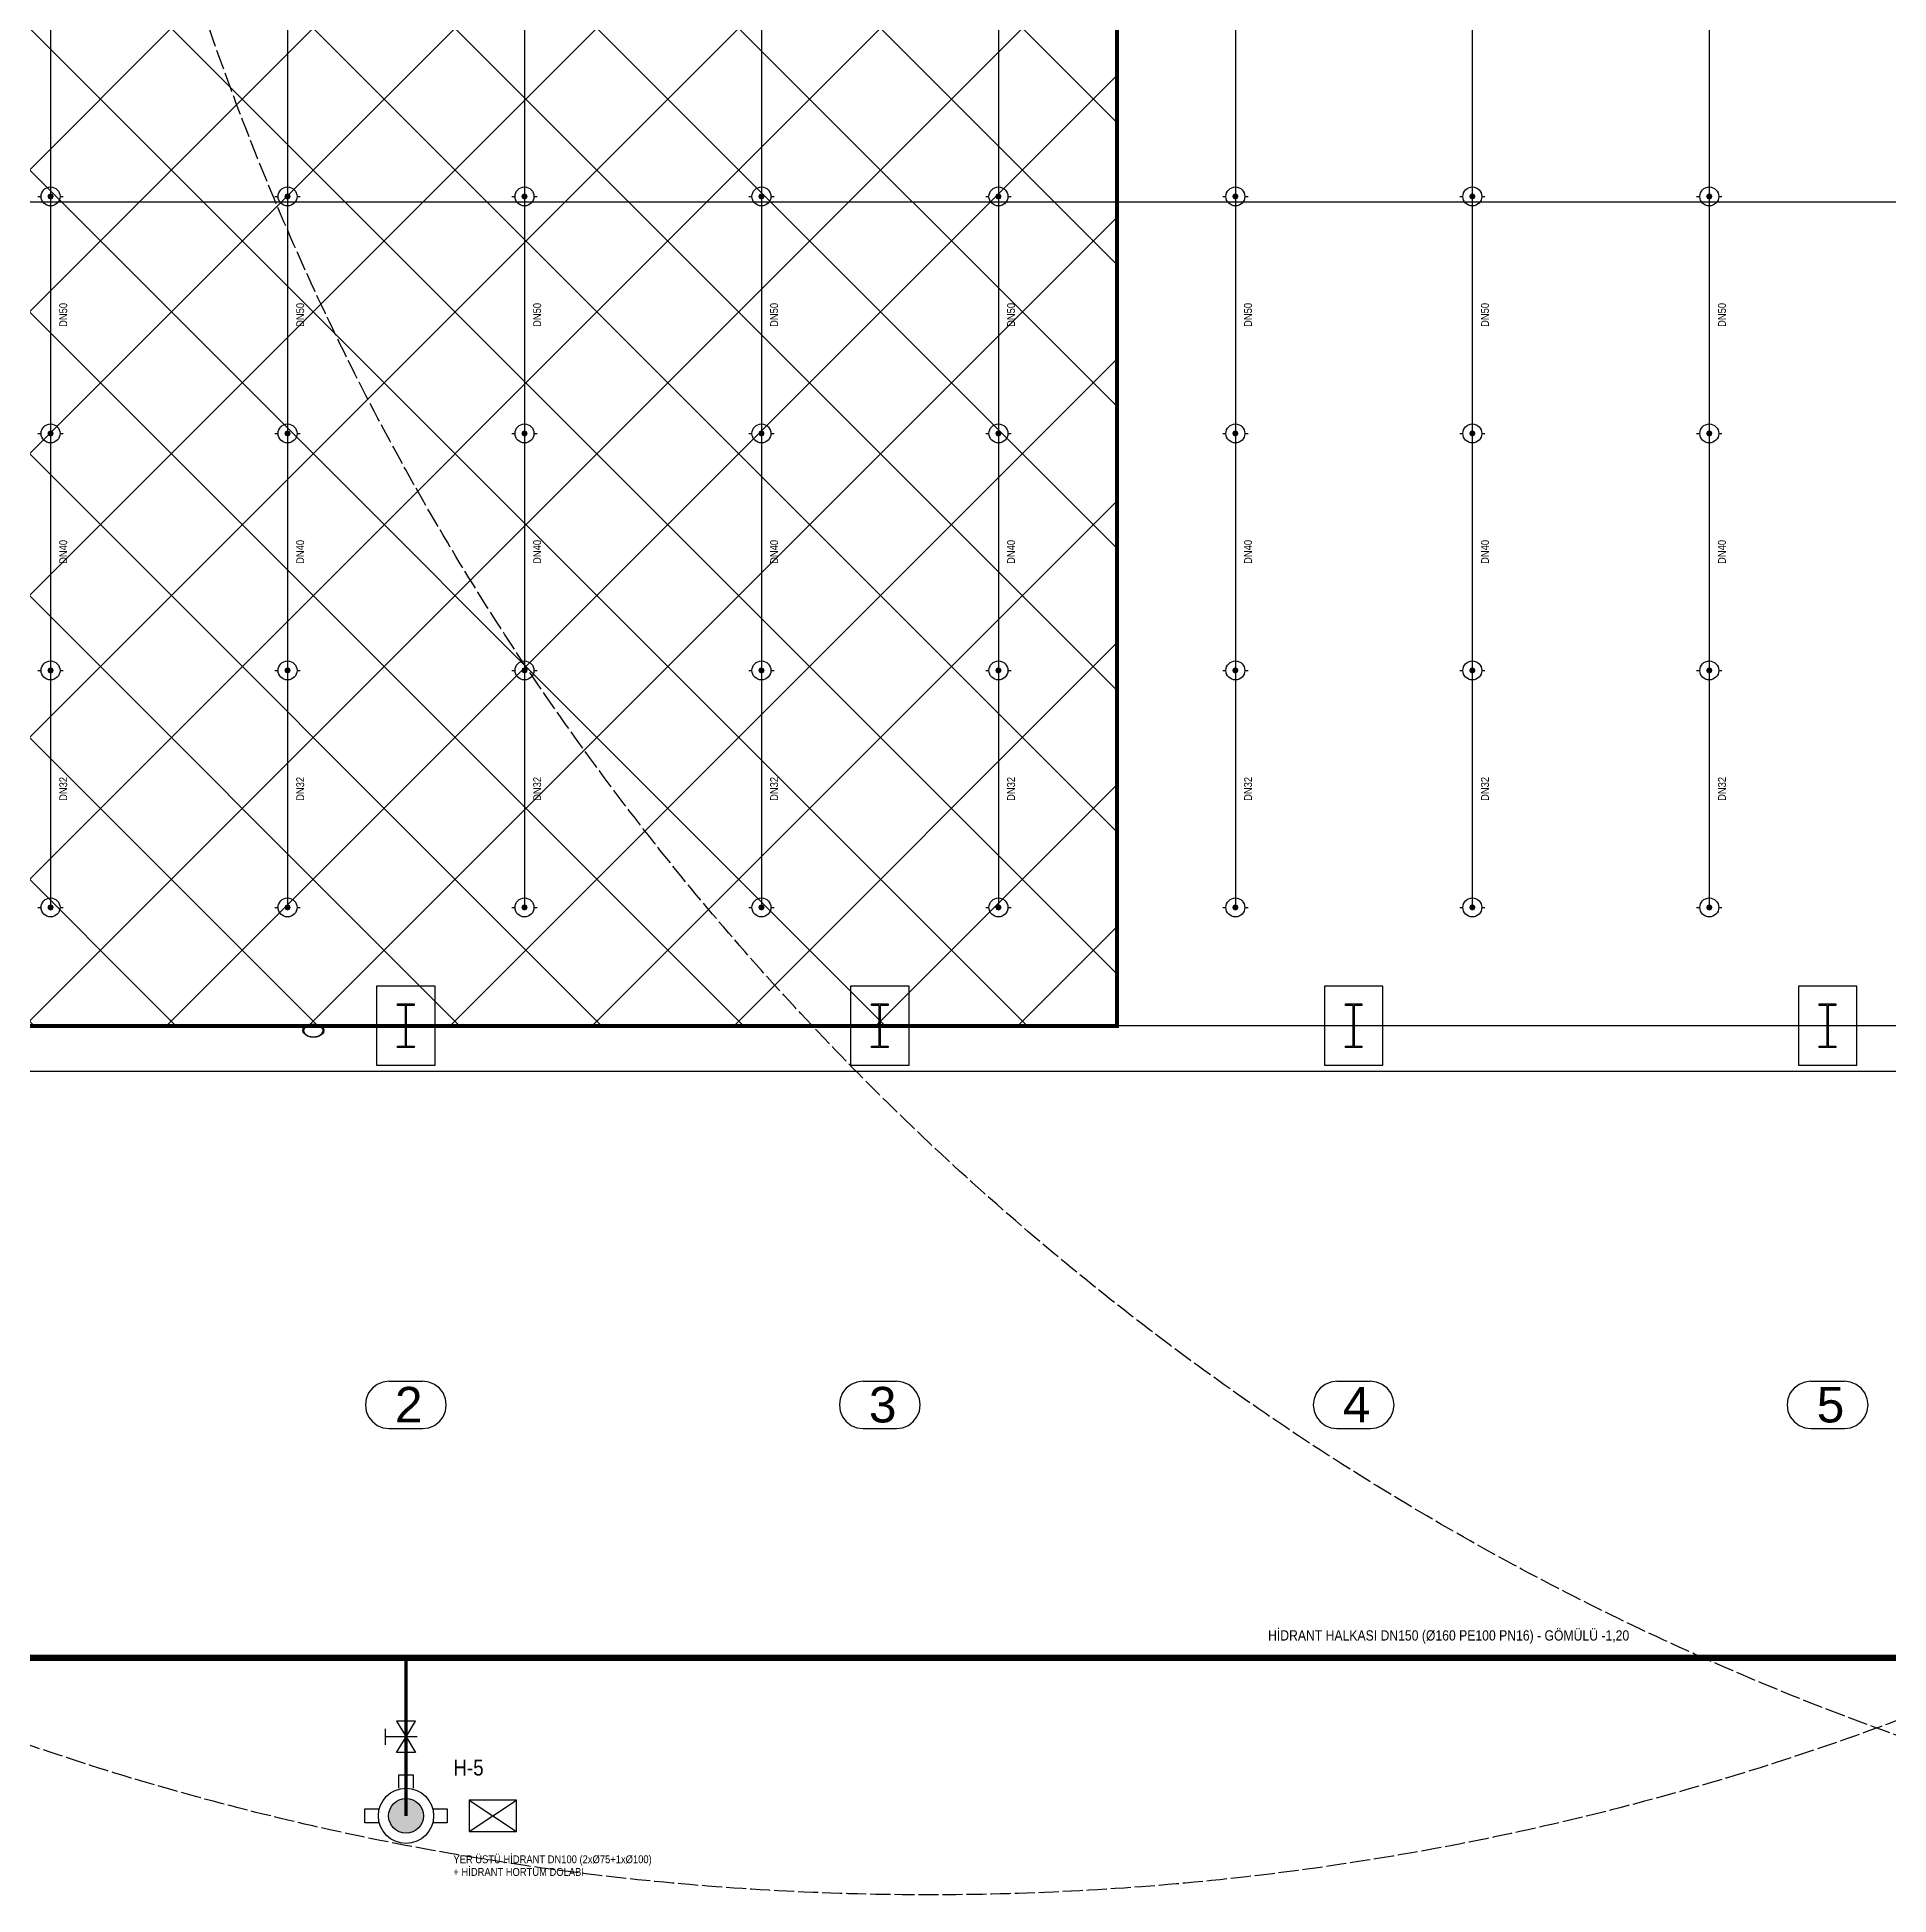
# Model space of a CAD drawing. Header units: centimetres. Extents: x 183171 to 202211, y -17274 to 19108.
# Drawn here: x 185542 to 187886, y 7156 to 9508 of the extents above; entities that cross this region are included whole.
import ezdxf
from ezdxf.enums import TextEntityAlignment as Align

# ---------------------------------------------------------------- set-up
doc = ezdxf.new("R2010")
doc.units = ezdxf.units.CM
doc.header["$LTSCALE"] = 20
doc.linetypes.add('DASHED', pattern=[1.524, 1.27, -0.254])
for name, color, linetype in [('ROTAS-MIMARI', 8, 'CONTINUOUS'), ('ROTAS-MIMARI-AKS', 8, 'CONTINUOUS'), ('ROTAS-MIMARI-KOLON', 8, 'CONTINUOUS'), ('ROTAS-YANGIN-ALAN', 6, 'CONTINUOUS'), ('ROTAS-YANGIN-BASLIK', 1, 'CONTINUOUS'), ('ROTAS-YANGIN-CAP', 2, 'CONTINUOUS'), ('ROTAS-YANGIN-DOLAP-ETKI', 9, 'DASHED'), ('ROTAS-YANGIN-HIDRANT', 4, 'CONTINUOUS'), ('ROTAS-YANGIN-HIDRANT-BORU', 4, 'DASHED'), ('ROTAS-YANGIN-SPR-BORU', 1, 'CONTINUOUS')]:
    doc.layers.add(name, color=color, linetype=linetype)
doc.styles.add('ROTAS', font='arial.ttf')

# ---------------------------------------------------------------- blocks, each defined once
blk = doc.blocks.new('ROTAS-SMB-SPR-DIK')
h = blk.add_hatch(color=256)
h.dxf.hatch_style = 1
h.paths.add_polyline_path([(4, 0), (2.8, 2.8), (0, 4), (-2.8, 2.8), (-4, 0), (-2.8, -2.8), (0, -4), (2.8, -2.8)])
for p, q in [((-16, 0), (-12, 0)), ((12, 0), (16, 0))]:
    blk.add_line(p, q)
blk.add_circle((0, 0), 12)
blk = doc.blocks.new('ROTAS-SMB-KELEBEK')
for p, q in [((-5, 13), (5, 13)), ((0, 7), (0, 13)), ((0, -7), (0, 7))]:
    blk.add_line(p, q)
for points in [[(-10, -6), (-10, 6), (0, 0)], [(10, -6), (10, 6), (0, 0)]]:
    blk.add_lwpolyline(points, close=True)
blk = doc.blocks.new('ROTAS-SMB-HIDRANT')
h = blk.add_hatch(color=256)
h.dxf.hatch_style = 1
h.paths.add_polyline_path([(22, 0), (19.1, 11), (11, 19.1), (0, 22), (-11, 19.1), (-19.1, 11), (-22, 0), (-19.1, -11), (-11, -19.1), (0, -22), (11, -19.1), (19.1, -11)])
for points in [[(-9, 35), (-9, 52), (9, 52), (9, 35)], [(-35, -9), (-52, -9), (-52, 9), (-35, 9)], [(35, 9), (52, 9), (52, -9), (35, -9)]]:
    blk.add_lwpolyline(points)
for radius in [35, 22]:
    blk.add_circle((0, 0), radius)
blk = doc.blocks.new('ROTAS-SMB-HORTUM-DOLABI')
for p, q in [((-30, -20), (30, 20)), ((-30, 20), (30, -20))]:
    blk.add_line(p, q)
blk.add_lwpolyline([(-30, -20), (30, -20), (30, 20), (-30, 20)], close=True)

msp = doc.modelspace()

# ---------------------------------------------------------------- hatches: boundary and pattern name
at = {"layer": 'ROTAS-YANGIN-ALAN'}
h = msp.add_hatch(dxfattribs=at)
h.set_pattern_fill('ANSI37', scale=40)
h.paths.add_polyline_path([(185409, 8256), (186909, 8256), (186909, 10356), (185409, 10356)])

# ---------------------------------------------------------------- linework, layer by layer
at = {"layer": 'ROTAS-MIMARI'}
for points in [[(184549.9, 9299), (200448.5, 9299)], [(186045.8, 8306.3), (185971.8, 8306.3), (185971.8, 8206.3), (186045.8, 8206.3), (186045.8, 8306.3)], [(186645.8, 8306.3), (186571.8, 8306.3), (186571.8, 8206.3), (186645.8, 8206.3), (186645.8, 8306.3)], [(187245.8, 8306.3), (187171.8, 8306.3), (187171.8, 8206.3), (187245.8, 8206.3), (187245.8, 8306.3)], [(187845.8, 8306.3), (187771.8, 8306.3), (187771.8, 8206.3), (187845.8, 8206.3), (187845.8, 8306.3)], [(185364.3, 8198.8), (197408.8, 8198.8)]]:
    msp.add_lwpolyline(points, dxfattribs=at)
at = {"layer": 'ROTAS-MIMARI-AKS'}
for points in [[(184958.8, 8256.3), (200258.8, 8256.3)], [(185987.6, 7806.3), (185979.8, 7805.2), (185972.6, 7802.2), (185966.4, 7797.5), (185961.6, 7791.3), (185958.6, 7784), (185957.6, 7776.3), (185958.6, 7768.5), (185961.6, 7761.3), (185966.4, 7755.1), (185972.6, 7750.3), (185979.8, 7747.3), (185987.6, 7746.3)], [(185987.6, 7806.3), (186030, 7806.3)], [(186030, 7746.3), (186037.7, 7747.3), (186045, 7750.3), (186051.2, 7755.1), (186055.9, 7761.3), (186058.9, 7768.5), (186060, 7776.3), (186058.9, 7784), (186055.9, 7791.3), (186051.2, 7797.5), (186045, 7802.2), (186037.7, 7805.2), (186030, 7806.3)], [(186587.6, 7806.3), (186579.8, 7805.2), (186572.6, 7802.2), (186566.4, 7797.5), (186561.6, 7791.3), (186558.6, 7784), (186557.6, 7776.3), (186558.6, 7768.5), (186561.6, 7761.3), (186566.4, 7755.1), (186572.6, 7750.3), (186579.8, 7747.3), (186587.6, 7746.3)], [(186587.6, 7806.3), (186630, 7806.3)], [(186630, 7746.3), (186637.7, 7747.3), (186645, 7750.3), (186651.2, 7755.1), (186655.9, 7761.3), (186658.9, 7768.5), (186660, 7776.3), (186658.9, 7784), (186655.9, 7791.3), (186651.2, 7797.5), (186645, 7802.2), (186637.7, 7805.2), (186630, 7806.3)], [(187187.6, 7806.3), (187179.8, 7805.2), (187172.6, 7802.2), (187166.4, 7797.5), (187161.6, 7791.3), (187158.6, 7784), (187157.6, 7776.3), (187158.6, 7768.5), (187161.6, 7761.3), (187166.4, 7755.1), (187172.6, 7750.3), (187179.8, 7747.3), (187187.6, 7746.3)], [(187187.6, 7806.3), (187230, 7806.3)], [(187230, 7746.3), (187237.7, 7747.3), (187245, 7750.3), (187251.2, 7755.1), (187255.9, 7761.3), (187258.9, 7768.5), (187260, 7776.3), (187258.9, 7784), (187255.9, 7791.3), (187251.2, 7797.5), (187245, 7802.2), (187237.7, 7805.2), (187230, 7806.3)], [(187787.6, 7806.3), (187779.8, 7805.2), (187772.6, 7802.2), (187766.4, 7797.5), (187761.6, 7791.3), (187758.6, 7784), (187757.6, 7776.3), (187758.6, 7768.5), (187761.6, 7761.3), (187766.4, 7755.1), (187772.6, 7750.3), (187779.8, 7747.3), (187787.6, 7746.3)], [(187787.6, 7806.3), (187830, 7806.3)], [(187830, 7746.3), (187837.7, 7747.3), (187845, 7750.3), (187851.2, 7755.1), (187855.9, 7761.3), (187858.9, 7768.5), (187860, 7776.3), (187858.9, 7784), (187855.9, 7791.3), (187851.2, 7797.5), (187845, 7802.2), (187837.7, 7805.2), (187830, 7806.3)], [(185987.6, 7746.3), (186030, 7746.3)], [(186587.6, 7746.3), (186630, 7746.3)], [(187187.6, 7746.3), (187230, 7746.3)], [(187787.6, 7746.3), (187830, 7746.3)]]:
    msp.add_lwpolyline(points, dxfattribs=at)
at = {"layer": 'ROTAS-MIMARI-KOLON'}
for points in [[(185998.3, 8282), (185998.3, 8283.8)], [(185998.3, 8283.8), (186019.3, 8283.8)], [(186008.2, 8282), (185998.3, 8282)], [(186008.2, 8230.5), (186008.2, 8282)], [(186019.3, 8282), (186009.3, 8282)], [(186009.3, 8282), (186009.3, 8230.5)], [(186019.3, 8283.8), (186019.3, 8282)], [(186598.3, 8282), (186598.3, 8283.8)], [(186598.3, 8283.8), (186619.3, 8283.8)], [(186608.2, 8282), (186598.3, 8282)], [(186608.2, 8230.5), (186608.2, 8282)], [(186619.3, 8282), (186609.3, 8282)], [(186609.3, 8282), (186609.3, 8230.5)], [(186619.3, 8283.8), (186619.3, 8282)], [(187198.3, 8282), (187198.3, 8283.8)], [(187198.3, 8283.8), (187219.3, 8283.8)], [(187208.2, 8282), (187198.3, 8282)], [(187208.2, 8230.5), (187208.2, 8282)], [(187219.3, 8282), (187209.3, 8282)], [(187209.3, 8282), (187209.3, 8230.5)], [(187219.3, 8283.8), (187219.3, 8282)], [(187798.3, 8282), (187798.3, 8283.8)], [(187798.3, 8283.8), (187819.3, 8283.8)], [(187808.2, 8282), (187798.3, 8282)], [(187808.2, 8230.5), (187808.2, 8282)], [(187819.3, 8282), (187809.3, 8282)], [(187809.3, 8282), (187809.3, 8230.5)], [(187819.3, 8283.8), (187819.3, 8282)], [(185880.3, 8254.2), (185882.4, 8256)], [(185883, 8255.5), (185881.1, 8253.9)], [(185882.4, 8256), (185885.1, 8257.3)], [(185885.6, 8256.8), (185883, 8255.5)], [(185885.1, 8257.3), (185888.3, 8258.1)], [(185888.5, 8257.6), (185885.6, 8256.8)], [(185888.3, 8258.1), (185891.7, 8258.4)], [(185891.7, 8257.8), (185888.5, 8257.6)], [(185891.7, 8258.4), (185895.1, 8258.1)], [(185894.9, 8257.6), (185891.7, 8257.8)], [(185897.8, 8256.8), (185894.9, 8257.6)], [(185895.1, 8258.1), (185898.3, 8257.3)], [(185900.3, 8255.5), (185897.8, 8256.8)], [(185898.3, 8257.3), (185901, 8256)], [(185904.4, 8252.2), (185900.3, 8256.3)], [(185902.3, 8253.9), (185900.3, 8255.5)], [(185901, 8256), (185903.1, 8254.2)], [(185878.5, 8250), (185878.9, 8252.2)], [(185878.9, 8247.8), (185878.5, 8250)], [(185879.6, 8250.6), (185878.8, 8251.4)], [(185878.9, 8252.2), (185880.3, 8254.2)], [(185880.3, 8245.8), (185878.9, 8247.8)], [(185879.8, 8252), (185879.4, 8250)], [(185879.4, 8250), (185879.8, 8248)], [(185881.1, 8253.9), (185879.8, 8252)], [(185879.8, 8248), (185881.1, 8246.1)], [(185882.4, 8244.1), (185880.3, 8245.8)], [(185881.1, 8246.1), (185883, 8244.5)], [(185885.1, 8242.7), (185882.4, 8244.1)], [(185883, 8244.5), (185885.6, 8243.2)], [(185888.3, 8241.9), (185885.1, 8242.7)], [(185885.6, 8243.2), (185888.5, 8242.5)], [(185888.3, 8241.9), (185887.4, 8242.8)], [(185891.7, 8241.6), (185888.3, 8241.9)], [(185888.5, 8242.5), (185891.7, 8242.2)], [(185891.7, 8242.2), (185894.9, 8242.5)], [(185895.1, 8241.9), (185891.7, 8241.6)], [(185894.9, 8242.5), (185897.8, 8243.2)], [(185898.3, 8242.7), (185895.1, 8241.9)], [(185897.8, 8243.2), (185900.3, 8244.5)], [(185901, 8244.1), (185898.3, 8242.7)], [(185900.3, 8244.5), (185902.3, 8246.1)], [(185903.1, 8245.8), (185901, 8244.1)], [(185903.5, 8252), (185902.3, 8253.9)], [(185902.3, 8246.1), (185903.5, 8248)], [(185903.1, 8254.2), (185904.4, 8252.2)], [(185904.4, 8247.8), (185903.1, 8245.8)], [(185903.9, 8250), (185903.5, 8252)], [(185903.5, 8248), (185903.9, 8250)], [(185904.4, 8252.2), (185904.4, 8252.2)], [(185904.4, 8252.2), (185904.9, 8250)], [(185904.9, 8250), (185904.4, 8247.8)], [(185998.3, 8228.8), (185998.3, 8230.5)], [(185998.3, 8230.5), (186008.2, 8230.5)], [(186019.3, 8228.8), (185998.3, 8228.8)], [(186009.3, 8230.5), (186019.3, 8230.5)], [(186019.3, 8230.5), (186019.3, 8228.8)], [(186598.3, 8228.8), (186598.3, 8230.5)], [(186598.3, 8230.5), (186608.2, 8230.5)], [(186619.3, 8228.8), (186598.3, 8228.8)], [(186609.3, 8230.5), (186619.3, 8230.5)], [(186619.3, 8230.5), (186619.3, 8228.8)], [(187198.3, 8228.8), (187198.3, 8230.5)], [(187198.3, 8230.5), (187208.2, 8230.5)], [(187219.3, 8228.8), (187198.3, 8228.8)], [(187209.3, 8230.5), (187219.3, 8230.5)], [(187219.3, 8230.5), (187219.3, 8228.8)], [(187798.3, 8228.8), (187798.3, 8230.5)], [(187798.3, 8230.5), (187808.2, 8230.5)], [(187819.3, 8228.8), (187798.3, 8228.8)], [(187809.3, 8230.5), (187819.3, 8230.5)], [(187819.3, 8230.5), (187819.3, 8228.8)]]:
    msp.add_lwpolyline(points, dxfattribs=at)
at = {"layer": 'ROTAS-YANGIN-ALAN', "const_width": 5}
msp.add_lwpolyline([(185409, 8256), (186909, 8256), (186909, 10356), (185409, 10356)], close=True, dxfattribs=at)
at = {"layer": 'ROTAS-YANGIN-DOLAP-ETKI'}
for centre in [(186671, 10656), (189071, 10656)]:
    msp.add_circle(centre, 3500, dxfattribs=at)
at = {"layer": 'ROTAS-YANGIN-HIDRANT-BORU', "const_width": 8}
msp.add_lwpolyline([(184609, 7456), (200609, 7456), (200609, 16256), (184609, 16256)], close=True, dxfattribs=at)
at = {"layer": 'ROTAS-YANGIN-HIDRANT-BORU', "const_width": 4}
msp.add_lwpolyline([(186009, 7456), (186009, 7256)], dxfattribs=at)
at = {"layer": 'ROTAS-YANGIN-SPR-BORU'}
for p, q in [((185559, 9606), (185559, 9306)), ((185859, 9606), (185859, 9306)), ((186159, 9606), (186159, 9306)), ((186459, 9606), (186459, 9306)), ((186759, 9606), (186759, 9306)), ((187059, 9606), (187059, 9306)), ((187359, 9606), (187359, 9306)), ((187659, 9606), (187659, 9306)), ((185559, 9306), (185559, 9006)), ((185859, 9306), (185859, 9006)), ((186159, 9306), (186159, 9006)), ((186459, 9306), (186459, 9006)), ((186759, 9306), (186759, 9006)), ((187059, 9306), (187059, 9006)), ((187359, 9306), (187359, 9006)), ((187659, 9306), (187659, 9006)), ((185559, 9006), (185559, 8706)), ((185859, 9006), (185859, 8706)), ((186159, 9006), (186159, 8706)), ((186459, 9006), (186459, 8706)), ((186759, 9006), (186759, 8706)), ((187059, 9006), (187059, 8706)), ((187359, 9006), (187359, 8706)), ((187659, 9006), (187659, 8706)), ((185559, 8706), (185559, 8406)), ((185859, 8706), (185859, 8406)), ((186159, 8706), (186159, 8406)), ((186459, 8706), (186459, 8406)), ((186759, 8706), (186759, 8406)), ((187059, 8706), (187059, 8406)), ((187359, 8706), (187359, 8406)), ((187659, 8706), (187659, 8406))]:
    msp.add_line(p, q, dxfattribs=at)

# ---------------------------------------------------------------- block references
at = {"layer": 'ROTAS-YANGIN-BASLIK'}
for p in [(185559, 9306), (185859, 9306), (186159, 9306), (186459, 9306), (186759, 9306), (187059, 9306), (187359, 9306), (187659, 9306), (185559, 9006), (185859, 9006), (186159, 9006), (186459, 9006), (186759, 9006), (187059, 9006), (187359, 9006), (187659, 9006), (185559, 8706), (185859, 8706), (186159, 8706), (186459, 8706), (186759, 8706), (187059, 8706), (187359, 8706), (187659, 8706), (185559, 8406), (185859, 8406), (186159, 8406), (186459, 8406), (186759, 8406), (187059, 8406), (187359, 8406), (187659, 8406)]:
    msp.add_blockref('ROTAS-SMB-SPR-DIK', p, dxfattribs=at)
at = {"layer": 'ROTAS-YANGIN-HIDRANT', "xscale": 2, "yscale": 2, "rotation": 90}
msp.add_blockref('ROTAS-SMB-KELEBEK', (186009, 7356), dxfattribs=at)
at = {"layer": 'ROTAS-YANGIN-HIDRANT'}
for name, p in [('ROTAS-SMB-HIDRANT', (186009, 7256)), ('ROTAS-SMB-HORTUM-DOLABI', (186119, 7256))]:
    msp.add_blockref(name, p, dxfattribs=at)

# ---------------------------------------------------------------- texts
at = {"layer": 'ROTAS-MIMARI-AKS', "style": 'ROTAS'}
for s, p in [('2', (185995, 7754)), ('3', (186595, 7754)), ('4', (187195, 7754)), ('5', (187795, 7754))]:
    msp.add_text(s, height=45, dxfattribs=at).set_placement(p)
at = {"layer": 'ROTAS-YANGIN-CAP', "style": 'ROTAS', "width": 0.85}
for s, p in [('DN50', (185575, 9156)), ('DN50', (185875, 9156)), ('DN50', (186175, 9156)), ('DN50', (186475, 9156)), ('DN50', (186775, 9156)), ('DN50', (187075, 9156)), ('DN50', (187375, 9156)), ('DN50', (187675, 9156)), ('DN40', (185575, 8856)), ('DN40', (185875, 8856)), ('DN40', (186175, 8856)), ('DN40', (186475, 8856)), ('DN40', (186775, 8856)), ('DN40', (187075, 8856)), ('DN40', (187375, 8856)), ('DN40', (187675, 8856)), ('DN32', (185575, 8556)), ('DN32', (185875, 8556)), ('DN32', (186175, 8556)), ('DN32', (186475, 8556)), ('DN32', (186775, 8556)), ('DN32', (187075, 8556)), ('DN32', (187375, 8556)), ('DN32', (187675, 8556))]:
    msp.add_text(s, height=10, rotation=90, dxfattribs=at).set_placement(p, align=Align.MIDDLE_CENTER)
msp.add_text('HİDRANT HALKASI DN150 (Ø160 PE100 PN16) - GÖMÜLÜ -1,20', height=13, dxfattribs=at).set_placement((187329, 7474), align=Align.BOTTOM_CENTER)
at = {"layer": 'ROTAS-YANGIN-HIDRANT', "style": 'ROTAS', "width": 0.85}
msp.add_text('H-5', height=20, dxfattribs=at).set_placement((186069, 7301), align=Align.BOTTOM_LEFT)
for s, p in [('YER ÜSTÜ HİDRANT DN100 (2xØ75+1xØ100)', (186069, 7206)), ('+ HİDRANT HORTUM DOLABI', (186069, 7190))]:
    msp.add_text(s, height=10, dxfattribs=at).set_placement(p, align=Align.TOP_LEFT)

doc.saveas('drawing.dxf')
